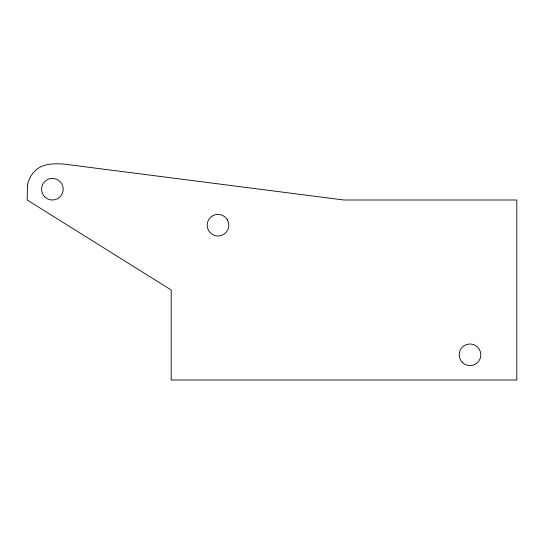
<?xml version="1.0" encoding="UTF-8"?>
<svg xmlns="http://www.w3.org/2000/svg" width="544" height="544" viewBox="0 0 544 544"><rect width="100%" height="100%" fill="white"/><g stroke="black" fill="none" stroke-linecap="round" stroke-linejoin="round"><path stroke-width="0.82" d="M27.418 185.912L27.2 200.002L171.197 290L171.197 379.998L516.8 379.998L516.8 200.002L343.998 200.002L63.199 164.002C53.298 163.465 41.888 163.533 34.578 171.38C30.709 175.304 28.172 180.452 27.418 185.912M462.366 362.44L460.646 360.203A10.798 10.798 0 0 1 469.057 344.039A10.798 10.798 0 0 1 480.148 358.496A10.798 10.798 0 0 1 462.366 362.44M227.351 219.803L225.638 217.566A10.798 10.798 0 0 0 207.849 221.503A10.798 10.798 0 0 0 218.94 235.96A10.798 10.798 0 0 0 227.351 219.803M44.764 196.84A10.798 10.798 0 0 0 62.832 191.998A10.798 10.798 0 0 0 49.606 178.765A10.798 10.798 0 0 0 44.764 196.84"/></g></svg>
